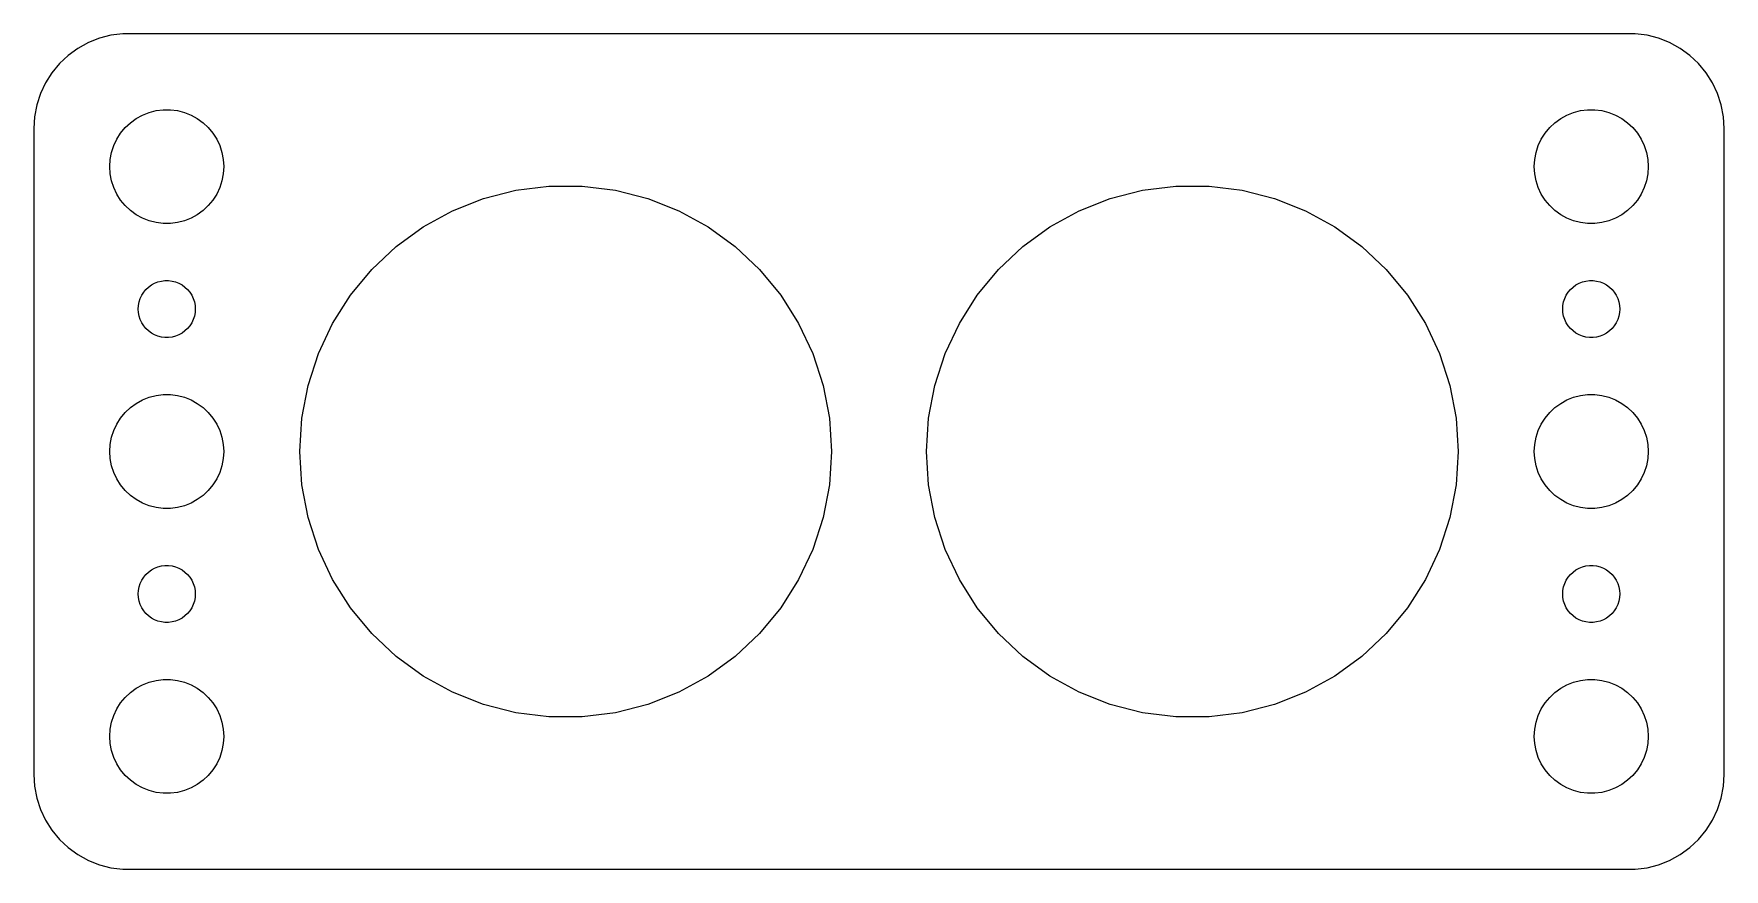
# Model space of a CAD drawing. Header units: metres. Extents: x -44.5 to 44.5, y -22 to 22.
import ezdxf

# ---------------------------------------------------------------- set-up
doc = ezdxf.new("R2010")
doc.units = ezdxf.units.M

msp = doc.modelspace()

# ---------------------------------------------------------------- linework, layer by layer
for p, q in [((-41.6289, 21.5241), (-42.1791, 21.2216)), ((-41.0451, 21.7553), (-41.6289, 21.5241)), ((-40.4369, 21.9114), (-41.0451, 21.7553)), ((-39.8139, 21.9901), (-40.4369, 21.9114)), ((39.8139, 21.9901), (-39.8139, 21.9901)), ((40.4369, 21.9114), (39.8139, 21.9901)), ((41.0451, 21.7553), (40.4369, 21.9114)), ((41.6289, 21.5241), (41.0451, 21.7553)), ((42.1791, 21.2216), (41.6289, 21.5241)), ((-42.6871, 20.8526), (-43.1448, 20.4227)), ((-42.1791, 21.2216), (-42.6871, 20.8526)), ((42.6871, 20.8526), (42.1791, 21.2216)), ((43.1448, 20.4227), (42.6871, 20.8526)), ((-43.5451, 19.9389), (-43.8815, 19.4088)), ((-43.1448, 20.4227), (-43.5451, 19.9389)), ((43.5451, 19.9389), (43.1448, 20.4227)), ((43.8815, 19.4088), (43.5451, 19.9389)), ((-44.1489, 18.8406), (-44.3429, 18.2434)), ((-43.8815, 19.4088), (-44.1489, 18.8406)), ((44.1489, 18.8406), (43.8815, 19.4088)), ((44.3429, 18.2434), (44.1489, 18.8406)), ((-44.3429, 18.2434), (-44.4606, 17.6267)), ((-38.7773, 17.7145), (-38.427, 17.8532)), ((-38.427, 17.8532), (-38.0621, 17.9469)), ((-38.0621, 17.9469), (-37.6884, 17.9941)), ((-37.6884, 17.9941), (-37.3116, 17.9941)), ((-37.3116, 17.9941), (-36.9379, 17.9469)), ((-36.9379, 17.9469), (-36.5729, 17.8532)), ((-36.5729, 17.8532), (-36.2227, 17.7145)), ((36.2227, 17.7145), (36.5729, 17.8532)), ((36.5729, 17.8532), (36.9379, 17.9469)), ((36.9379, 17.9469), (37.3116, 17.9941)), ((37.3116, 17.9941), (37.6884, 17.9941)), ((37.6884, 17.9941), (38.0621, 17.9469)), ((38.0621, 17.9469), (38.427, 17.8532)), ((38.427, 17.8532), (38.7773, 17.7145)), ((44.4606, 17.6267), (44.3429, 18.2434)), ((-44.4606, 17.6267), (-44.5, 17)), ((-44.5, 17), (-44.5, -17)), ((-39.927, 16.7634), (-39.6869, 17.0536)), ((-39.6869, 17.0536), (-39.4123, 17.3115)), ((-39.4123, 17.3115), (-39.1075, 17.533)), ((-39.1075, 17.533), (-38.7773, 17.7145)), ((-36.2227, 17.7145), (-35.8925, 17.533)), ((-35.8925, 17.533), (-35.5877, 17.3115)), ((-35.5877, 17.3115), (-35.3131, 17.0536)), ((-35.3131, 17.0536), (-35.0729, 16.7634)), ((35.0729, 16.7634), (35.3131, 17.0536)), ((35.3131, 17.0536), (35.5877, 17.3115)), ((35.5877, 17.3115), (35.8925, 17.533)), ((35.8925, 17.533), (36.2227, 17.7145)), ((38.7773, 17.7145), (39.1075, 17.533)), ((39.1075, 17.533), (39.4123, 17.3115)), ((39.4123, 17.3115), (39.6869, 17.0536)), ((39.6869, 17.0536), (39.927, 16.7634)), ((44.5, 17), (44.4606, 17.6267)), ((44.5, -17), (44.5, 17)), ((-40.4057, 15.7461), (-40.2893, 16.1044)), ((-40.2893, 16.1044), (-40.1289, 16.4453)), ((-40.1289, 16.4453), (-39.927, 16.7634)), ((-35.0729, 16.7634), (-34.8711, 16.4453)), ((-34.8711, 16.4453), (-34.7107, 16.1044)), ((-34.7107, 16.1044), (-34.5942, 15.7461)), ((34.5942, 15.7461), (34.7107, 16.1044)), ((34.7107, 16.1044), (34.8711, 16.4453)), ((34.8711, 16.4453), (35.0729, 16.7634)), ((39.927, 16.7634), (40.1289, 16.4453)), ((40.1289, 16.4453), (40.2893, 16.1044)), ((40.2893, 16.1044), (40.4057, 15.7461)), ((-40.5, 15), (-40.4763, 15.376)), ((-40.4763, 15.376), (-40.4057, 15.7461)), ((-34.5942, 15.7461), (-34.5237, 15.376)), ((-34.5237, 15.376), (-34.5, 15)), ((34.5, 15), (34.5237, 15.376)), ((34.5237, 15.376), (34.5942, 15.7461)), ((40.4057, 15.7461), (40.4763, 15.376)), ((40.4763, 15.376), (40.5, 15)), ((-40.4763, 14.624), (-40.5, 15)), ((-40.4057, 14.2539), (-40.4763, 14.624)), ((-40.2893, 13.8956), (-40.4057, 14.2539)), ((-34.5942, 14.2539), (-34.7107, 13.8956)), ((-34.5237, 14.624), (-34.5942, 14.2539)), ((-34.5, 15), (-34.5237, 14.624)), ((34.5237, 14.624), (34.5, 15)), ((34.5942, 14.2539), (34.5237, 14.624)), ((34.7107, 13.8956), (34.5942, 14.2539)), ((40.4057, 14.2539), (40.2893, 13.8956)), ((40.4763, 14.624), (40.4057, 14.2539)), ((40.5, 15), (40.4763, 14.624)), ((-40.1289, 13.5547), (-40.2893, 13.8956)), ((-39.927, 13.2366), (-40.1289, 13.5547)), ((-34.8711, 13.5547), (-35.0729, 13.2366)), ((-34.7107, 13.8956), (-34.8711, 13.5547)), ((-20.8262, 13.3148), (-19.1233, 13.752)), ((-19.1233, 13.752), (-17.3791, 13.9724)), ((-17.3791, 13.9724), (-15.6209, 13.9724)), ((-15.6209, 13.9724), (-13.8766, 13.752)), ((-13.8766, 13.752), (-12.1738, 13.3148)), ((12.1738, 13.3148), (13.8766, 13.752)), ((13.8766, 13.752), (15.6209, 13.9724)), ((15.6209, 13.9724), (17.3791, 13.9724)), ((17.3791, 13.9724), (19.1233, 13.752)), ((19.1233, 13.752), (20.8262, 13.3148)), ((34.8711, 13.5547), (34.7107, 13.8956)), ((35.0729, 13.2366), (34.8711, 13.5547)), ((40.1289, 13.5547), (39.927, 13.2366)), ((40.2893, 13.8956), (40.1289, 13.5547)), ((-39.6869, 12.9464), (-39.927, 13.2366)), ((-39.4123, 12.6884), (-39.6869, 12.9464)), ((-39.1075, 12.467), (-39.4123, 12.6884)), ((-38.7773, 12.2855), (-39.1075, 12.467)), ((-35.8925, 12.467), (-36.2227, 12.2855)), ((-35.5877, 12.6884), (-35.8925, 12.467)), ((-35.3131, 12.9464), (-35.5877, 12.6884)), ((-35.0729, 13.2366), (-35.3131, 12.9464)), ((-24.0016, 11.8206), (-22.4609, 12.6676)), ((-22.4609, 12.6676), (-20.8262, 13.3148)), ((-12.1738, 13.3148), (-10.5391, 12.6676)), ((-10.5391, 12.6676), (-8.99841, 11.8206)), ((8.99841, 11.8206), (10.5391, 12.6676)), ((10.5391, 12.6676), (12.1738, 13.3148)), ((20.8262, 13.3148), (22.4609, 12.6676)), ((22.4609, 12.6676), (24.0016, 11.8206)), ((35.3131, 12.9464), (35.0729, 13.2366)), ((35.5877, 12.6884), (35.3131, 12.9464)), ((35.8925, 12.467), (35.5877, 12.6884)), ((36.2227, 12.2855), (35.8925, 12.467)), ((39.1075, 12.467), (38.7773, 12.2855)), ((39.4123, 12.6884), (39.1075, 12.467)), ((39.6869, 12.9464), (39.4123, 12.6884)), ((39.927, 13.2366), (39.6869, 12.9464)), ((-38.427, 12.1468), (-38.7773, 12.2855)), ((-38.0621, 12.0531), (-38.427, 12.1468)), ((-37.6884, 12.0059), (-38.0621, 12.0531)), ((-37.3116, 12.0059), (-37.6884, 12.0059)), ((-36.9379, 12.0531), (-37.3116, 12.0059)), ((-36.5729, 12.1468), (-36.9379, 12.0531)), ((-36.2227, 12.2855), (-36.5729, 12.1468)), ((-25.4239, 10.7872), (-24.0016, 11.8206)), ((-8.99841, 11.8206), (-7.57605, 10.7872)), ((7.57605, 10.7872), (8.99841, 11.8206)), ((24.0016, 11.8206), (25.4239, 10.7872)), ((36.5729, 12.1468), (36.2227, 12.2855)), ((36.9379, 12.0531), (36.5729, 12.1468)), ((37.3116, 12.0059), (36.9379, 12.0531)), ((37.6884, 12.0059), (37.3116, 12.0059)), ((38.0621, 12.0531), (37.6884, 12.0059)), ((38.427, 12.1468), (38.0621, 12.0531)), ((38.7773, 12.2855), (38.427, 12.1468)), ((-26.7056, 9.58365), (-25.4239, 10.7872)), ((-7.57605, 10.7872), (-6.29443, 9.58365)), ((6.29443, 9.58365), (7.57605, 10.7872)), ((25.4239, 10.7872), (26.7056, 9.58365)), ((-38.1387, 8.85724), (-37.9635, 8.92657)), ((-37.9635, 8.92657), (-37.7811, 8.97342)), ((-37.7811, 8.97342), (-37.5942, 8.99704)), ((-37.5942, 8.99704), (-37.4058, 8.99704)), ((-37.4058, 8.99704), (-37.2189, 8.97342)), ((-37.2189, 8.97342), (-37.0365, 8.92657)), ((-37.0365, 8.92657), (-36.8613, 8.85724)), ((-27.8262, 8.22899), (-26.7056, 9.58365)), ((-6.29443, 9.58365), (-5.17375, 8.22899)), ((5.17375, 8.22899), (6.29443, 9.58365)), ((26.7056, 9.58365), (27.8262, 8.22899)), ((36.8613, 8.85724), (37.0365, 8.92657)), ((37.0365, 8.92657), (37.2189, 8.97342)), ((37.2189, 8.97342), (37.4058, 8.99704)), ((37.4058, 8.99704), (37.5942, 8.99704)), ((37.5942, 8.99704), (37.7811, 8.97342)), ((37.7811, 8.97342), (37.9635, 8.92657)), ((37.9635, 8.92657), (38.1387, 8.85724)), ((-38.9529, 7.87303), (-38.8947, 8.05219)), ((-38.8947, 8.05219), (-38.8145, 8.22263)), ((-38.8145, 8.22263), (-38.7135, 8.38167)), ((-38.7135, 8.38167), (-38.5934, 8.52681)), ((-38.5934, 8.52681), (-38.4561, 8.65576)), ((-38.4561, 8.65576), (-38.3037, 8.76648)), ((-38.3037, 8.76648), (-38.1387, 8.85724)), ((-36.8613, 8.85724), (-36.6963, 8.76648)), ((-36.6963, 8.76648), (-36.5439, 8.65576)), ((-36.5439, 8.65576), (-36.4065, 8.52681)), ((-36.4065, 8.52681), (-36.2865, 8.38167)), ((-36.2865, 8.38167), (-36.1855, 8.22263)), ((-36.1855, 8.22263), (-36.1053, 8.05219)), ((-36.1053, 8.05219), (-36.0471, 7.87303)), ((-28.7683, 6.74454), (-27.8262, 8.22899)), ((-5.17375, 8.22899), (-4.2317, 6.74454)), ((4.2317, 6.74454), (5.17375, 8.22899)), ((27.8262, 8.22899), (28.7683, 6.74454)), ((36.0471, 7.87303), (36.1053, 8.05219)), ((36.1053, 8.05219), (36.1855, 8.22263)), ((36.1855, 8.22263), (36.2865, 8.38167)), ((36.2865, 8.38167), (36.4065, 8.52681)), ((36.4065, 8.52681), (36.5439, 8.65576)), ((36.5439, 8.65576), (36.6963, 8.76648)), ((36.6963, 8.76648), (36.8613, 8.85724)), ((38.1387, 8.85724), (38.3037, 8.76648)), ((38.3037, 8.76648), (38.4561, 8.65576)), ((38.4561, 8.65576), (38.5934, 8.52681)), ((38.5934, 8.52681), (38.7135, 8.38167)), ((38.7135, 8.38167), (38.8145, 8.22263)), ((38.8145, 8.22263), (38.8947, 8.05219)), ((38.8947, 8.05219), (38.9529, 7.87303)), ((-39, 7.5), (-38.9882, 7.68799)), ((-38.9882, 7.312), (-39, 7.5)), ((-38.9882, 7.68799), (-38.9529, 7.87303)), ((-38.9529, 7.12695), (-38.9882, 7.312)), ((-38.8947, 6.9478), (-38.9529, 7.12695)), ((-36.0471, 7.12695), (-36.1053, 6.9478)), ((-36.0471, 7.87303), (-36.0118, 7.68799)), ((-36.0118, 7.312), (-36.0471, 7.12695)), ((-36.0118, 7.68799), (-36, 7.5)), ((-36, 7.5), (-36.0118, 7.312)), ((36, 7.5), (36.0118, 7.68799)), ((36.0118, 7.312), (36, 7.5)), ((36.0118, 7.68799), (36.0471, 7.87303)), ((36.0471, 7.12695), (36.0118, 7.312)), ((36.1053, 6.9478), (36.0471, 7.12695)), ((38.9529, 7.12695), (38.8947, 6.9478)), ((38.9529, 7.87303), (38.9882, 7.68799)), ((38.9882, 7.312), (38.9529, 7.12695)), ((38.9882, 7.68799), (39, 7.5)), ((39, 7.5), (38.9882, 7.312)), ((-38.8145, 6.77736), (-38.8947, 6.9478)), ((-38.7135, 6.61832), (-38.8145, 6.77736)), ((-38.5934, 6.47318), (-38.7135, 6.61832)), ((-38.4561, 6.34422), (-38.5934, 6.47318)), ((-38.3037, 6.23351), (-38.4561, 6.34422)), ((-38.1387, 6.14275), (-38.3037, 6.23351)), ((-36.6963, 6.23351), (-36.8613, 6.14275)), ((-36.5439, 6.34422), (-36.6963, 6.23351)), ((-36.4065, 6.47318), (-36.5439, 6.34422)), ((-36.2865, 6.61832), (-36.4065, 6.47318)), ((-36.1855, 6.77736), (-36.2865, 6.61832)), ((-36.1053, 6.9478), (-36.1855, 6.77736)), ((-29.5169, 5.15373), (-28.7683, 6.74454)), ((-4.2317, 6.74454), (-3.48312, 5.15373)), ((3.48312, 5.15373), (4.2317, 6.74454)), ((28.7683, 6.74454), (29.5169, 5.15373)), ((36.1855, 6.77736), (36.1053, 6.9478)), ((36.2865, 6.61832), (36.1855, 6.77736)), ((36.4065, 6.47318), (36.2865, 6.61832)), ((36.5439, 6.34422), (36.4065, 6.47318)), ((36.6963, 6.23351), (36.5439, 6.34422)), ((36.8613, 6.14275), (36.6963, 6.23351)), ((38.3037, 6.23351), (38.1387, 6.14275)), ((38.4561, 6.34422), (38.3037, 6.23351)), ((38.5934, 6.47318), (38.4561, 6.34422)), ((38.7135, 6.61832), (38.5934, 6.47318)), ((38.8145, 6.77736), (38.7135, 6.61832)), ((38.8947, 6.9478), (38.8145, 6.77736)), ((-37.9635, 6.07341), (-38.1387, 6.14275)), ((-37.7811, 6.02657), (-37.9635, 6.07341)), ((-37.5942, 6.00294), (-37.7811, 6.02657)), ((-37.4058, 6.00294), (-37.5942, 6.00294)), ((-37.2189, 6.02657), (-37.4058, 6.00294)), ((-37.0365, 6.07341), (-37.2189, 6.02657)), ((-36.8613, 6.14275), (-37.0365, 6.07341)), ((37.0365, 6.07341), (36.8613, 6.14275)), ((37.2189, 6.02657), (37.0365, 6.07341)), ((37.4058, 6.00294), (37.2189, 6.02657)), ((37.5942, 6.00294), (37.4058, 6.00294)), ((37.7811, 6.02657), (37.5942, 6.00294)), ((37.9635, 6.07341), (37.7811, 6.02657)), ((38.1387, 6.14275), (37.9635, 6.07341)), ((-30.0602, 3.48164), (-29.5169, 5.15373)), ((-3.48312, 5.15373), (-2.93983, 3.48164)), ((2.93983, 3.48164), (3.48312, 5.15373)), ((29.5169, 5.15373), (30.0602, 3.48164)), ((-39.1075, 2.53297), (-38.7773, 2.71448)), ((-38.7773, 2.71448), (-38.427, 2.85316)), ((-38.427, 2.85316), (-38.0621, 2.94685)), ((-38.0621, 2.94685), (-37.6884, 2.99408)), ((-37.6884, 2.99408), (-37.3116, 2.99408)), ((-37.3116, 2.99408), (-36.9379, 2.94685)), ((-36.9379, 2.94685), (-36.5729, 2.85316)), ((-36.5729, 2.85316), (-36.2227, 2.71448)), ((-36.2227, 2.71448), (-35.8925, 2.53297)), ((-30.3896, 1.75465), (-30.0602, 3.48164)), ((-2.93983, 3.48164), (-2.61038, 1.75465)), ((2.61038, 1.75465), (2.93983, 3.48164)), ((30.0602, 3.48164), (30.3896, 1.75465)), ((35.8925, 2.53297), (36.2227, 2.71448)), ((36.2227, 2.71448), (36.5729, 2.85316)), ((36.5729, 2.85316), (36.9379, 2.94685)), ((36.9379, 2.94685), (37.3116, 2.99408)), ((37.3116, 2.99408), (37.6884, 2.99408)), ((37.6884, 2.99408), (38.0621, 2.94685)), ((38.0621, 2.94685), (38.427, 2.85316)), ((38.427, 2.85316), (38.7773, 2.71448)), ((38.7773, 2.71448), (39.1075, 2.53297)), ((-39.927, 1.76335), (-39.6869, 2.05363)), ((-39.6869, 2.05363), (-39.4123, 2.31154)), ((-39.4123, 2.31154), (-39.1075, 2.53297)), ((-35.8925, 2.53297), (-35.5877, 2.31154)), ((-35.5877, 2.31154), (-35.3131, 2.05363)), ((-35.3131, 2.05363), (-35.0729, 1.76335)), ((35.0729, 1.76335), (35.3131, 2.05363)), ((35.3131, 2.05363), (35.5877, 2.31154)), ((35.5877, 2.31154), (35.8925, 2.53297)), ((39.1075, 2.53297), (39.4123, 2.31154)), ((39.4123, 2.31154), (39.6869, 2.05363)), ((39.6869, 2.05363), (39.927, 1.76335)), ((-40.4057, 0.74606), (-40.2893, 1.10437)), ((-40.2893, 1.10437), (-40.1289, 1.44525)), ((-40.1289, 1.44525), (-39.927, 1.76335)), ((-35.0729, 1.76335), (-34.8711, 1.44525)), ((-34.8711, 1.44525), (-34.7107, 1.10437)), ((-34.7107, 1.10437), (-34.5942, 0.74606)), ((-30.5, 0), (-30.3896, 1.75465)), ((-2.61038, 1.75465), (-2.5, 0)), ((2.5, 0), (2.61038, 1.75465)), ((30.3896, 1.75465), (30.5, 0)), ((34.5942, 0.74606), (34.7107, 1.10437)), ((34.7107, 1.10437), (34.8711, 1.44525)), ((34.8711, 1.44525), (35.0729, 1.76335)), ((39.927, 1.76335), (40.1289, 1.44525)), ((40.1289, 1.44525), (40.2893, 1.10437)), ((40.2893, 1.10437), (40.4057, 0.74606)), ((-40.5, 0), (-40.4763, 0.37599)), ((-40.4763, -0.37599), (-40.5, 0)), ((-40.4763, 0.37599), (-40.4057, 0.74606)), ((-34.5942, 0.74606), (-34.5237, 0.37599)), ((-34.5237, 0.37599), (-34.5, 0)), ((-34.5, 0), (-34.5237, -0.37599)), ((-30.3896, -1.75465), (-30.5, 0)), ((-2.5, 0), (-2.61038, -1.75465)), ((2.61038, -1.75465), (2.5, 0)), ((30.5, 0), (30.3896, -1.75465)), ((34.5, 0), (34.5237, 0.37599)), ((34.5237, -0.37599), (34.5, 0)), ((34.5237, 0.37599), (34.5942, 0.74606)), ((40.4057, 0.74606), (40.4763, 0.37599)), ((40.4763, 0.37599), (40.5, 0)), ((40.5, 0), (40.4763, -0.37599)), ((-40.4057, -0.74606), (-40.4763, -0.37599)), ((-40.2893, -1.10437), (-40.4057, -0.74606)), ((-34.5942, -0.74606), (-34.7107, -1.10437)), ((-34.5237, -0.37599), (-34.5942, -0.74606)), ((34.5942, -0.74606), (34.5237, -0.37599)), ((34.7107, -1.10437), (34.5942, -0.74606)), ((40.4057, -0.74606), (40.2893, -1.10437)), ((40.4763, -0.37599), (40.4057, -0.74606)), ((-40.1289, -1.44525), (-40.2893, -1.10437)), ((-39.927, -1.76335), (-40.1289, -1.44525)), ((-39.6869, -2.05363), (-39.927, -1.76335)), ((-35.0729, -1.76335), (-35.3131, -2.05363)), ((-34.8711, -1.44525), (-35.0729, -1.76335)), ((-34.7107, -1.10437), (-34.8711, -1.44525)), ((-30.0602, -3.48164), (-30.3896, -1.75465)), ((-2.61038, -1.75465), (-2.93983, -3.48164)), ((2.93983, -3.48164), (2.61038, -1.75465)), ((30.3896, -1.75465), (30.0602, -3.48164)), ((34.8711, -1.44525), (34.7107, -1.10437)), ((35.0729, -1.76335), (34.8711, -1.44525)), ((35.3131, -2.05363), (35.0729, -1.76335)), ((39.927, -1.76335), (39.6869, -2.05363)), ((40.1289, -1.44525), (39.927, -1.76335)), ((40.2893, -1.10437), (40.1289, -1.44525)), ((-39.4123, -2.31154), (-39.6869, -2.05363)), ((-39.1075, -2.53297), (-39.4123, -2.31154)), ((-38.7773, -2.71448), (-39.1075, -2.53297)), ((-35.8925, -2.53297), (-36.2227, -2.71448)), ((-35.5877, -2.31154), (-35.8925, -2.53297)), ((-35.3131, -2.05363), (-35.5877, -2.31154)), ((35.5877, -2.31154), (35.3131, -2.05363)), ((35.8925, -2.53297), (35.5877, -2.31154)), ((36.2227, -2.71448), (35.8925, -2.53297)), ((39.1075, -2.53297), (38.7773, -2.71448)), ((39.4123, -2.31154), (39.1075, -2.53297)), ((39.6869, -2.05363), (39.4123, -2.31154)), ((-38.427, -2.85316), (-38.7773, -2.71448)), ((-38.0621, -2.94685), (-38.427, -2.85316)), ((-37.6884, -2.99408), (-38.0621, -2.94685)), ((-37.3116, -2.99408), (-37.6884, -2.99408)), ((-36.9379, -2.94685), (-37.3116, -2.99408)), ((-36.5729, -2.85316), (-36.9379, -2.94685)), ((-36.2227, -2.71448), (-36.5729, -2.85316)), ((-29.5169, -5.15373), (-30.0602, -3.48164)), ((-2.93983, -3.48164), (-3.48312, -5.15373)), ((3.48312, -5.15373), (2.93983, -3.48164)), ((30.0602, -3.48164), (29.5169, -5.15373)), ((36.5729, -2.85316), (36.2227, -2.71448)), ((36.9379, -2.94685), (36.5729, -2.85316)), ((37.3116, -2.99408), (36.9379, -2.94685)), ((37.6884, -2.99408), (37.3116, -2.99408)), ((38.0621, -2.94685), (37.6884, -2.99408)), ((38.427, -2.85316), (38.0621, -2.94685)), ((38.7773, -2.71448), (38.427, -2.85316)), ((-28.7683, -6.74454), (-29.5169, -5.15373)), ((-3.48312, -5.15373), (-4.2317, -6.74454)), ((4.2317, -6.74454), (3.48312, -5.15373)), ((29.5169, -5.15373), (28.7683, -6.74454)), ((-38.3037, -6.23351), (-38.1387, -6.14275)), ((-38.1387, -6.14275), (-37.9635, -6.07341)), ((-37.9635, -6.07341), (-37.7811, -6.02657)), ((-37.7811, -6.02657), (-37.5942, -6.00294)), ((-37.5942, -6.00294), (-37.4058, -6.00294)), ((-37.4058, -6.00294), (-37.2189, -6.02657)), ((-37.2189, -6.02657), (-37.0365, -6.07341)), ((-37.0365, -6.07341), (-36.8613, -6.14275)), ((-36.8613, -6.14275), (-36.6963, -6.23351)), ((36.6963, -6.23351), (36.8613, -6.14275)), ((36.8613, -6.14275), (37.0365, -6.07341)), ((37.0365, -6.07341), (37.2189, -6.02657)), ((37.2189, -6.02657), (37.4058, -6.00294)), ((37.4058, -6.00294), (37.5942, -6.00294)), ((37.5942, -6.00294), (37.7811, -6.02657)), ((37.7811, -6.02657), (37.9635, -6.07341)), ((37.9635, -6.07341), (38.1387, -6.14275)), ((38.1387, -6.14275), (38.3037, -6.23351)), ((-38.9529, -7.12695), (-38.8947, -6.9478)), ((-38.8947, -6.9478), (-38.8145, -6.77736)), ((-38.8145, -6.77736), (-38.7135, -6.61832)), ((-38.7135, -6.61832), (-38.5934, -6.47318)), ((-38.5934, -6.47318), (-38.4561, -6.34422)), ((-38.4561, -6.34422), (-38.3037, -6.23351)), ((-36.6963, -6.23351), (-36.5439, -6.34422)), ((-36.5439, -6.34422), (-36.4065, -6.47318)), ((-36.4065, -6.47318), (-36.2865, -6.61832)), ((-36.2865, -6.61832), (-36.1855, -6.77736)), ((-36.1855, -6.77736), (-36.1053, -6.9478)), ((-36.1053, -6.9478), (-36.0471, -7.12695)), ((-27.8262, -8.22899), (-28.7683, -6.74454)), ((-4.2317, -6.74454), (-5.17375, -8.22899)), ((5.17375, -8.22899), (4.2317, -6.74454)), ((28.7683, -6.74454), (27.8262, -8.22899)), ((36.0471, -7.12695), (36.1053, -6.9478)), ((36.1053, -6.9478), (36.1855, -6.77736)), ((36.1855, -6.77736), (36.2865, -6.61832)), ((36.2865, -6.61832), (36.4065, -6.47318)), ((36.4065, -6.47318), (36.5439, -6.34422)), ((36.5439, -6.34422), (36.6963, -6.23351)), ((38.3037, -6.23351), (38.4561, -6.34422)), ((38.4561, -6.34422), (38.5934, -6.47318)), ((38.5934, -6.47318), (38.7135, -6.61832)), ((38.7135, -6.61832), (38.8145, -6.77736)), ((38.8145, -6.77736), (38.8947, -6.9478)), ((38.8947, -6.9478), (38.9529, -7.12695)), ((-39, -7.5), (-38.9882, -7.312)), ((-38.9882, -7.68799), (-39, -7.5)), ((-38.9882, -7.312), (-38.9529, -7.12695)), ((-38.9529, -7.87303), (-38.9882, -7.68799)), ((-38.8947, -8.05219), (-38.9529, -7.87303)), ((-36.0471, -7.87303), (-36.1053, -8.05219)), ((-36.0471, -7.12695), (-36.0118, -7.312)), ((-36.0118, -7.68799), (-36.0471, -7.87303)), ((-36.0118, -7.312), (-36, -7.5)), ((-36, -7.5), (-36.0118, -7.68799)), ((36, -7.5), (36.0118, -7.312)), ((36.0118, -7.68799), (36, -7.5)), ((36.0118, -7.312), (36.0471, -7.12695)), ((36.0471, -7.87303), (36.0118, -7.68799)), ((36.1053, -8.05219), (36.0471, -7.87303)), ((38.9529, -7.87303), (38.8947, -8.05219)), ((38.9529, -7.12695), (38.9882, -7.312)), ((38.9882, -7.68799), (38.9529, -7.87303)), ((38.9882, -7.312), (39, -7.5)), ((39, -7.5), (38.9882, -7.68799)), ((-38.8145, -8.22263), (-38.8947, -8.05219)), ((-38.7135, -8.38167), (-38.8145, -8.22263)), ((-38.5934, -8.52681), (-38.7135, -8.38167)), ((-38.4561, -8.65576), (-38.5934, -8.52681)), ((-38.3037, -8.76648), (-38.4561, -8.65576)), ((-38.1387, -8.85724), (-38.3037, -8.76648)), ((-37.9635, -8.92657), (-38.1387, -8.85724)), ((-36.8613, -8.85724), (-37.0365, -8.92657)), ((-36.6963, -8.76648), (-36.8613, -8.85724)), ((-36.5439, -8.65576), (-36.6963, -8.76648)), ((-36.4065, -8.52681), (-36.5439, -8.65576)), ((-36.2865, -8.38167), (-36.4065, -8.52681)), ((-36.1855, -8.22263), (-36.2865, -8.38167)), ((-36.1053, -8.05219), (-36.1855, -8.22263)), ((-26.7056, -9.58365), (-27.8262, -8.22899)), ((-5.17375, -8.22899), (-6.29443, -9.58365)), ((6.29443, -9.58365), (5.17375, -8.22899)), ((27.8262, -8.22899), (26.7056, -9.58365)), ((36.1855, -8.22263), (36.1053, -8.05219)), ((36.2865, -8.38167), (36.1855, -8.22263)), ((36.4065, -8.52681), (36.2865, -8.38167)), ((36.5439, -8.65576), (36.4065, -8.52681)), ((36.6963, -8.76648), (36.5439, -8.65576)), ((36.8613, -8.85724), (36.6963, -8.76648)), ((37.0365, -8.92657), (36.8613, -8.85724)), ((38.1387, -8.85724), (37.9635, -8.92657)), ((38.3037, -8.76648), (38.1387, -8.85724)), ((38.4561, -8.65576), (38.3037, -8.76648)), ((38.5934, -8.52681), (38.4561, -8.65576)), ((38.7135, -8.38167), (38.5934, -8.52681)), ((38.8145, -8.22263), (38.7135, -8.38167)), ((38.8947, -8.05219), (38.8145, -8.22263)), ((-37.7811, -8.97342), (-37.9635, -8.92657)), ((-37.5942, -8.99704), (-37.7811, -8.97342)), ((-37.4058, -8.99704), (-37.5942, -8.99704)), ((-37.2189, -8.97342), (-37.4058, -8.99704)), ((-37.0365, -8.92657), (-37.2189, -8.97342)), ((-25.4239, -10.7872), (-26.7056, -9.58365)), ((-6.29443, -9.58365), (-7.57605, -10.7872)), ((7.57605, -10.7872), (6.29443, -9.58365)), ((26.7056, -9.58365), (25.4239, -10.7872)), ((37.2189, -8.97342), (37.0365, -8.92657)), ((37.4058, -8.99704), (37.2189, -8.97342)), ((37.5942, -8.99704), (37.4058, -8.99704)), ((37.7811, -8.97342), (37.5942, -8.99704)), ((37.9635, -8.92657), (37.7811, -8.97342)), ((-24.0016, -11.8206), (-25.4239, -10.7872)), ((-7.57605, -10.7872), (-8.99841, -11.8206)), ((8.99841, -11.8206), (7.57605, -10.7872)), ((25.4239, -10.7872), (24.0016, -11.8206)), ((-39.1075, -12.467), (-38.7773, -12.2855)), ((-38.7773, -12.2855), (-38.427, -12.1468)), ((-38.427, -12.1468), (-38.0621, -12.0531)), ((-38.0621, -12.0531), (-37.6884, -12.0059)), ((-37.6884, -12.0059), (-37.3116, -12.0059)), ((-37.3116, -12.0059), (-36.9379, -12.0531)), ((-36.9379, -12.0531), (-36.5729, -12.1468)), ((-36.5729, -12.1468), (-36.2227, -12.2855)), ((-36.2227, -12.2855), (-35.8925, -12.467)), ((-22.4609, -12.6676), (-24.0016, -11.8206)), ((-8.99841, -11.8206), (-10.5391, -12.6676)), ((10.5391, -12.6676), (8.99841, -11.8206)), ((24.0016, -11.8206), (22.4609, -12.6676)), ((35.8925, -12.467), (36.2227, -12.2855)), ((36.2227, -12.2855), (36.5729, -12.1468)), ((36.5729, -12.1468), (36.9379, -12.0531)), ((36.9379, -12.0531), (37.3116, -12.0059)), ((37.3116, -12.0059), (37.6884, -12.0059)), ((37.6884, -12.0059), (38.0621, -12.0531)), ((38.0621, -12.0531), (38.427, -12.1468)), ((38.427, -12.1468), (38.7773, -12.2855)), ((38.7773, -12.2855), (39.1075, -12.467)), ((-40.1289, -13.5547), (-39.927, -13.2366)), ((-39.927, -13.2366), (-39.6869, -12.9464)), ((-39.6869, -12.9464), (-39.4123, -12.6884)), ((-39.4123, -12.6884), (-39.1075, -12.467)), ((-35.8925, -12.467), (-35.5877, -12.6884)), ((-35.5877, -12.6884), (-35.3131, -12.9464)), ((-35.3131, -12.9464), (-35.0729, -13.2366)), ((-35.0729, -13.2366), (-34.8711, -13.5547)), ((-20.8262, -13.3148), (-22.4609, -12.6676)), ((-19.1233, -13.752), (-20.8262, -13.3148)), ((-12.1738, -13.3148), (-13.8766, -13.752)), ((-10.5391, -12.6676), (-12.1738, -13.3148)), ((12.1738, -13.3148), (10.5391, -12.6676)), ((13.8766, -13.752), (12.1738, -13.3148)), ((20.8262, -13.3148), (19.1233, -13.752)), ((22.4609, -12.6676), (20.8262, -13.3148)), ((34.8711, -13.5547), (35.0729, -13.2366)), ((35.0729, -13.2366), (35.3131, -12.9464)), ((35.3131, -12.9464), (35.5877, -12.6884)), ((35.5877, -12.6884), (35.8925, -12.467)), ((39.1075, -12.467), (39.4123, -12.6884)), ((39.4123, -12.6884), (39.6869, -12.9464)), ((39.6869, -12.9464), (39.927, -13.2366)), ((39.927, -13.2366), (40.1289, -13.5547)), ((-40.4057, -14.2539), (-40.2893, -13.8956)), ((-40.2893, -13.8956), (-40.1289, -13.5547)), ((-34.8711, -13.5547), (-34.7107, -13.8956)), ((-34.7107, -13.8956), (-34.5942, -14.2539)), ((-17.3791, -13.9724), (-19.1233, -13.752)), ((-15.6209, -13.9724), (-17.3791, -13.9724)), ((-13.8766, -13.752), (-15.6209, -13.9724)), ((15.6209, -13.9724), (13.8766, -13.752)), ((17.3791, -13.9724), (15.6209, -13.9724)), ((19.1233, -13.752), (17.3791, -13.9724)), ((34.5942, -14.2539), (34.7107, -13.8956)), ((34.7107, -13.8956), (34.8711, -13.5547)), ((40.1289, -13.5547), (40.2893, -13.8956)), ((40.2893, -13.8956), (40.4057, -14.2539)), ((-40.5, -15), (-40.4763, -14.624)), ((-40.4763, -15.376), (-40.5, -15)), ((-40.4763, -14.624), (-40.4057, -14.2539)), ((-34.5942, -14.2539), (-34.5237, -14.624)), ((-34.5237, -14.624), (-34.5, -15)), ((-34.5, -15), (-34.5237, -15.376)), ((34.5, -15), (34.5237, -14.624)), ((34.5237, -15.376), (34.5, -15)), ((34.5237, -14.624), (34.5942, -14.2539)), ((40.4057, -14.2539), (40.4763, -14.624)), ((40.4763, -14.624), (40.5, -15)), ((40.5, -15), (40.4763, -15.376)), ((-40.4057, -15.7461), (-40.4763, -15.376)), ((-40.2893, -16.1044), (-40.4057, -15.7461)), ((-34.5942, -15.7461), (-34.7107, -16.1044)), ((-34.5237, -15.376), (-34.5942, -15.7461)), ((34.5942, -15.7461), (34.5237, -15.376)), ((34.7107, -16.1044), (34.5942, -15.7461)), ((40.4057, -15.7461), (40.2893, -16.1044)), ((40.4763, -15.376), (40.4057, -15.7461)), ((-40.1289, -16.4453), (-40.2893, -16.1044)), ((-39.927, -16.7634), (-40.1289, -16.4453)), ((-39.6869, -17.0536), (-39.927, -16.7634)), ((-35.0729, -16.7634), (-35.3131, -17.0536)), ((-34.8711, -16.4453), (-35.0729, -16.7634)), ((-34.7107, -16.1044), (-34.8711, -16.4453)), ((34.8711, -16.4453), (34.7107, -16.1044)), ((35.0729, -16.7634), (34.8711, -16.4453)), ((35.3131, -17.0536), (35.0729, -16.7634)), ((39.927, -16.7634), (39.6869, -17.0536)), ((40.1289, -16.4453), (39.927, -16.7634)), ((40.2893, -16.1044), (40.1289, -16.4453)), ((-44.5, -17), (-44.4606, -17.6267)), ((-44.4606, -17.6267), (-44.3429, -18.2434)), ((-39.4123, -17.3115), (-39.6869, -17.0536)), ((-39.1075, -17.533), (-39.4123, -17.3115)), ((-38.7773, -17.7145), (-39.1075, -17.533)), ((-38.427, -17.8532), (-38.7773, -17.7145)), ((-36.2227, -17.7145), (-36.5729, -17.8532)), ((-35.8925, -17.533), (-36.2227, -17.7145)), ((-35.5877, -17.3115), (-35.8925, -17.533)), ((-35.3131, -17.0536), (-35.5877, -17.3115)), ((35.5877, -17.3115), (35.3131, -17.0536)), ((35.8925, -17.533), (35.5877, -17.3115)), ((36.2227, -17.7145), (35.8925, -17.533)), ((36.5729, -17.8532), (36.2227, -17.7145)), ((38.7773, -17.7145), (38.427, -17.8532)), ((39.1075, -17.533), (38.7773, -17.7145)), ((39.4123, -17.3115), (39.1075, -17.533)), ((39.6869, -17.0536), (39.4123, -17.3115)), ((44.3429, -18.2434), (44.4606, -17.6267)), ((44.4606, -17.6267), (44.5, -17)), ((-44.3429, -18.2434), (-44.1489, -18.8406)), ((-38.0621, -17.9469), (-38.427, -17.8532)), ((-37.6884, -17.9941), (-38.0621, -17.9469)), ((-37.3116, -17.9941), (-37.6884, -17.9941)), ((-36.9379, -17.9469), (-37.3116, -17.9941)), ((-36.5729, -17.8532), (-36.9379, -17.9469)), ((36.9379, -17.9469), (36.5729, -17.8532)), ((37.3116, -17.9941), (36.9379, -17.9469)), ((37.6884, -17.9941), (37.3116, -17.9941)), ((38.0621, -17.9469), (37.6884, -17.9941)), ((38.427, -17.8532), (38.0621, -17.9469)), ((44.1489, -18.8406), (44.3429, -18.2434)), ((-44.1489, -18.8406), (-43.8815, -19.4088)), ((-43.8815, -19.4088), (-43.5451, -19.9389)), ((43.5451, -19.9389), (43.8815, -19.4088)), ((43.8815, -19.4088), (44.1489, -18.8406)), ((-43.5451, -19.9389), (-43.1448, -20.4227)), ((-43.1448, -20.4227), (-42.6871, -20.8526)), ((42.6871, -20.8526), (43.1448, -20.4227)), ((43.1448, -20.4227), (43.5451, -19.9389)), ((-42.6871, -20.8526), (-42.1791, -21.2216)), ((-42.1791, -21.2216), (-41.6289, -21.5241)), ((41.6289, -21.5241), (42.1791, -21.2216)), ((42.1791, -21.2216), (42.6871, -20.8526)), ((-41.6289, -21.5241), (-41.0451, -21.7553)), ((-41.0451, -21.7553), (-40.4369, -21.9114)), ((-40.4369, -21.9114), (-39.8139, -21.9901)), ((-39.8139, -21.9901), (39.8139, -21.9901)), ((39.8139, -21.9901), (40.4369, -21.9114)), ((40.4369, -21.9114), (41.0451, -21.7553)), ((41.0451, -21.7553), (41.6289, -21.5241))]:
    msp.add_line(p, q)

doc.saveas('drawing.dxf')
